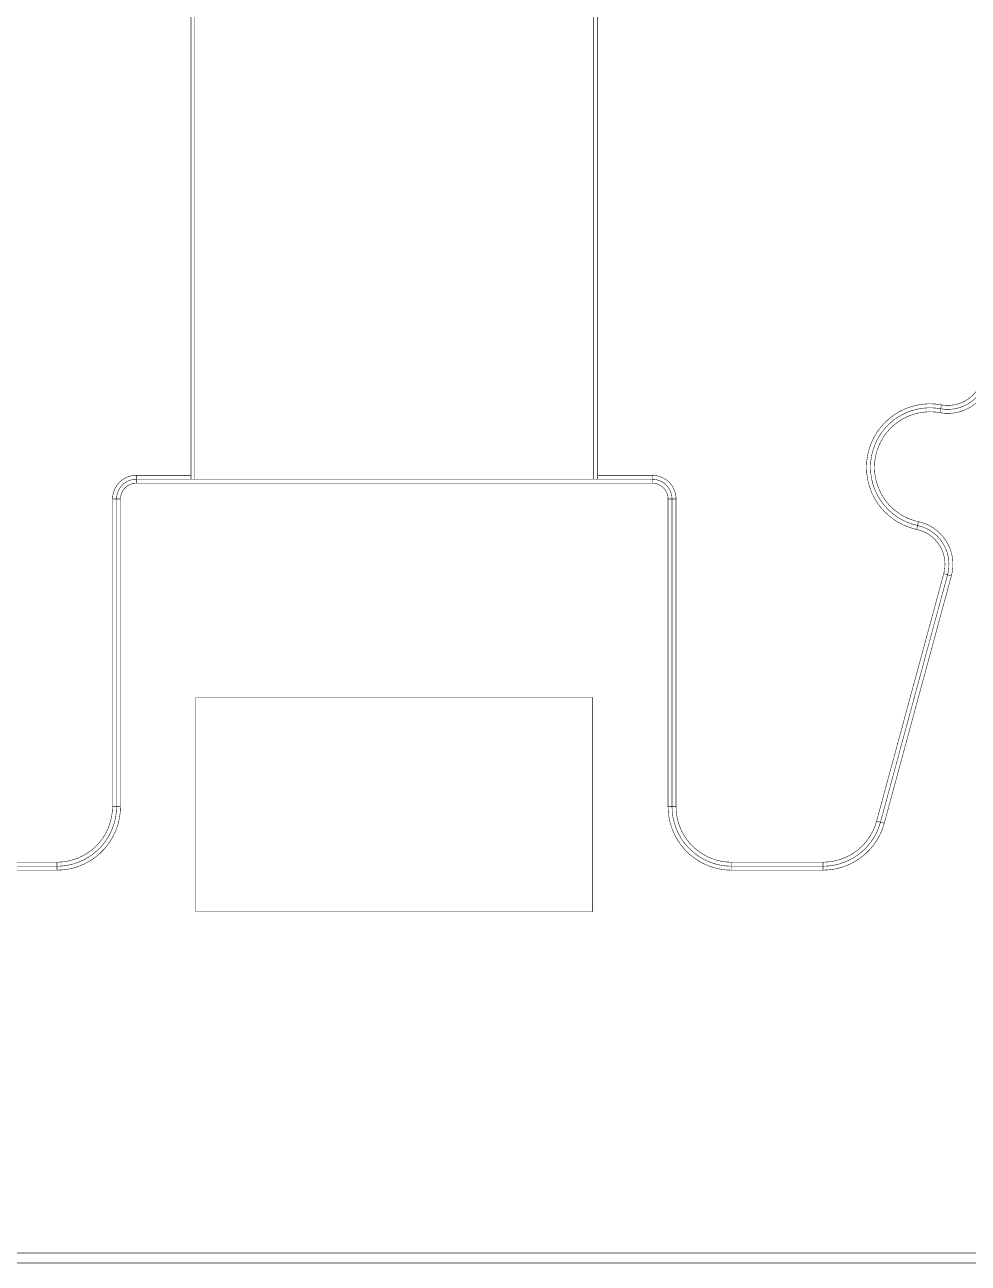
# Model space of a CAD drawing. Header units: inches. Extents: x 0 to 35.2, y -0.7 to 15.9.
# Drawn here: x 23.696 to 24.632, y 2.461 to 3.69 of the extents above; entities that cross this region are included whole.
import ezdxf

# ---------------------------------------------------------------- set-up
doc = ezdxf.new("R2010")
doc.units = ezdxf.units.IN
doc.header["$MEASUREMENT"] = 0
doc.layers.add('Dimensions', color=6, linetype='Continuous')

msp = doc.modelspace()

# ---------------------------------------------------------------- linework, layer by layer
at = {"layer": 'Dimensions'}
for points in [[(23.8608, 3.2428, 0.0005, 0.0005, 0), (23.8608, 4.8098, 0.0005, 0.0005, 0)], [(23.8647, 3.2389, 0.0005, 0.0005, 0), (23.8647, 4.8098, 0.0005, 0.0005, 0)], [(24.2604, 3.2389, 0.0005, 0.0005, 0), (24.2604, 4.8098, 0.0005, 0.0005, 0)], [(24.2643, 3.2428, 0.0005, 0.0005, 0), (24.2643, 4.8098, 0.0005, 0.0005, 0)], [(24.6551, 3.3475, 0.0005, 0.0005, -0.468273), (24.604, 3.3049, 0.0005, 0.0005, 0)], [(24.6511, 3.3475, 0.0005, 0.0005, -0.468273), (24.6047, 3.3088, 0.0005, 0.0005, 0)], [(24.6472, 3.3475, 0.0005, 0.0005, -0.468273), (24.6054, 3.3127, 0.0005, 0.0005, 0)], [(24.5809, 3.1891, 0.0005, 0.0005, -0.985528), (24.6054, 3.3127, 0.0005, 0.0005, 0)], [(24.5817, 3.193, 0.0005, 0.0005, -0.985528), (24.6047, 3.3088, 0.0005, 0.0005, 0)], [(24.5826, 3.1968, 0.0005, 0.0005, -0.985528), (24.604, 3.3049, 0.0005, 0.0005, 0)], [(24.604, 3.3049, 0.0005, 0.0005, 0), (24.6047, 3.3088, 0.0005, 0.0005, 0)], [(24.6047, 3.3088, 0.0005, 0.0005, 0), (24.6054, 3.3127, 0.0005, 0.0005, 0)], [(23.783, 3.2192, 0.0005, 0.0005, -0.414214), (23.8067, 3.2428, 0.0005, 0.0005, 0)], [(23.787, 3.2192, 0.0005, 0.0005, -0.414214), (23.8067, 3.2389, 0.0005, 0.0005, 0)], [(23.7909, 3.2192, 0.0005, 0.0005, -0.414214), (23.8067, 3.235, 0.0005, 0.0005, 0)], [(23.8067, 3.2389, 0.0005, 0.0005, 0), (23.8067, 3.2428, 0.0005, 0.0005, 0)], [(23.8067, 3.2428, 0.0005, 0.0005, 0), (23.8608, 3.2428, 0.0005, 0.0005, 0)], [(23.8067, 3.235, 0.0005, 0.0005, 0), (23.8067, 3.2389, 0.0005, 0.0005, 0)], [(23.8067, 3.2389, 0.0005, 0.0005, 0), (24.3185, 3.2389, 0.0005, 0.0005, 0)], [(23.8067, 3.235, 0.0005, 0.0005, 0), (24.3185, 3.235, 0.0005, 0.0005, 0)], [(23.8608, 3.2389, 0.0005, 0.0005, 0), (23.8608, 3.2428, 0.0005, 0.0005, 0)], [(24.2643, 3.2428, 0.0005, 0.0005, 0), (24.3185, 3.2428, 0.0005, 0.0005, 0)], [(24.2643, 3.2389, 0.0005, 0.0005, 0), (24.2643, 3.2428, 0.0005, 0.0005, 0)], [(24.3185, 3.2389, 0.0005, 0.0005, 0), (24.3185, 3.2428, 0.0005, 0.0005, 0)], [(24.3185, 3.2428, 0.0005, 0.0005, -0.414214), (24.3421, 3.2192, 0.0005, 0.0005, 0)], [(24.3185, 3.235, 0.0005, 0.0005, 0), (24.3185, 3.2389, 0.0005, 0.0005, 0)], [(24.3185, 3.2389, 0.0005, 0.0005, -0.414214), (24.3381, 3.2192, 0.0005, 0.0005, 0)], [(24.3185, 3.235, 0.0005, 0.0005, -0.414214), (24.3342, 3.2192, 0.0005, 0.0005, 0)], [(23.783, 2.9141, 0.0005, 0.0005, 0), (23.783, 3.2192, 0.0005, 0.0005, 0)], [(23.783, 3.2192, 0.0005, 0.0005, 0), (23.787, 3.2192, 0.0005, 0.0005, 0)], [(23.787, 2.9141, 0.0005, 0.0005, 0), (23.787, 3.2192, 0.0005, 0.0005, 0)], [(23.787, 3.2192, 0.0005, 0.0005, 0), (23.7909, 3.2192, 0.0005, 0.0005, 0)], [(23.7909, 2.9141, 0.0005, 0.0005, 0), (23.7909, 3.2192, 0.0005, 0.0005, 0)], [(24.3342, 2.9141, 0.0005, 0.0005, 0), (24.3342, 3.2192, 0.0005, 0.0005, 0)], [(24.3342, 3.2192, 0.0005, 0.0005, 0), (24.3381, 3.2192, 0.0005, 0.0005, 0)], [(24.3381, 2.9141, 0.0005, 0.0005, 0), (24.3381, 3.2192, 0.0005, 0.0005, 0)], [(24.3381, 3.2192, 0.0005, 0.0005, 0), (24.3421, 3.2192, 0.0005, 0.0005, 0)], [(24.3421, 2.9141, 0.0005, 0.0005, 0), (24.3421, 3.2192, 0.0005, 0.0005, 0)], [(24.5817, 3.193, 0.0005, 0.0005, 0), (24.5826, 3.1968, 0.0005, 0.0005, 0)], [(24.5826, 3.1968, 0.0005, 0.0005, -0.430405), (24.6153, 3.1431, 0.0005, 0.0005, 0)], [(24.5809, 3.1891, 0.0005, 0.0005, 0), (24.5817, 3.193, 0.0005, 0.0005, 0)], [(24.5809, 3.1891, 0.0005, 0.0005, -0.430405), (24.6077, 3.1452, 0.0005, 0.0005, 0)], [(24.5817, 3.193, 0.0005, 0.0005, -0.430405), (24.6115, 3.1441, 0.0005, 0.0005, 0)], [(24.5411, 2.8997, 0.0005, 0.0005, 0), (24.6077, 3.1452, 0.0005, 0.0005, 0)], [(24.6077, 3.1452, 0.0005, 0.0005, 0), (24.6115, 3.1441, 0.0005, 0.0005, 0)], [(24.5449, 2.8986, 0.0005, 0.0005, 0), (24.6115, 3.1441, 0.0005, 0.0005, 0)], [(24.5487, 2.8976, 0.0005, 0.0005, 0), (24.6153, 3.1431, 0.0005, 0.0005, 0)], [(24.6115, 3.1441, 0.0005, 0.0005, 0), (24.6153, 3.1431, 0.0005, 0.0005, 0)], [(23.8657, 3.0224, 0.0005, 0.0005, 0), (24.2594, 3.0224, 0.0005, 0.0005, 0)], [(23.8657, 2.8098, 0.0005, 0.0005, 0), (23.8657, 3.0224, 0.0005, 0.0005, 0)], [(24.2594, 2.8098, 0.0005, 0.0005, 0), (24.2594, 3.0224, 0.0005, 0.0005, 0)], [(23.7909, 2.9141, 0.0005, 0.0005, -0.414214), (23.7279, 2.8511, 0.0005, 0.0005, 0)], [(23.787, 2.9141, 0.0005, 0.0005, -0.414214), (23.7279, 2.855, 0.0005, 0.0005, 0)], [(23.783, 2.9141, 0.0005, 0.0005, -0.414214), (23.7279, 2.859, 0.0005, 0.0005, 0)], [(23.783, 2.9141, 0.0005, 0.0005, 0), (23.787, 2.9141, 0.0005, 0.0005, 0)], [(23.787, 2.9141, 0.0005, 0.0005, 0), (23.7909, 2.9141, 0.0005, 0.0005, 0)], [(24.3342, 2.9141, 0.0005, 0.0005, 0), (24.3381, 2.9141, 0.0005, 0.0005, 0)], [(24.3972, 2.8511, 0.0005, 0.0005, -0.414214), (24.3342, 2.9141, 0.0005, 0.0005, 0)], [(24.3381, 2.9141, 0.0005, 0.0005, 0), (24.3421, 2.9141, 0.0005, 0.0005, 0)], [(24.3972, 2.855, 0.0005, 0.0005, -0.414214), (24.3381, 2.9141, 0.0005, 0.0005, 0)], [(24.3972, 2.859, 0.0005, 0.0005, -0.414214), (24.3421, 2.9141, 0.0005, 0.0005, 0)], [(24.5411, 2.8997, 0.0005, 0.0005, -0.338533), (24.4879, 2.859, 0.0005, 0.0005, 0)], [(24.5411, 2.8997, 0.0005, 0.0005, 0), (24.5449, 2.8986, 0.0005, 0.0005, 0)], [(24.5449, 2.8986, 0.0005, 0.0005, -0.338533), (24.4879, 2.855, 0.0005, 0.0005, 0)], [(24.5487, 2.8976, 0.0005, 0.0005, -0.338533), (24.4879, 2.8511, 0.0005, 0.0005, 0)], [(24.5449, 2.8986, 0.0005, 0.0005, 0), (24.5487, 2.8976, 0.0005, 0.0005, 0)], [(23.6372, 2.859, 0.0005, 0.0005, 0), (23.7279, 2.859, 0.0005, 0.0005, 0)], [(23.6372, 2.855, 0.0005, 0.0005, 0), (23.7279, 2.855, 0.0005, 0.0005, 0)], [(23.6372, 2.8511, 0.0005, 0.0005, 0), (23.7279, 2.8511, 0.0005, 0.0005, 0)], [(23.7279, 2.855, 0.0005, 0.0005, 0), (23.7279, 2.859, 0.0005, 0.0005, 0)], [(23.7279, 2.8511, 0.0005, 0.0005, 0), (23.7279, 2.855, 0.0005, 0.0005, 0)], [(24.3972, 2.855, 0.0005, 0.0005, 0), (24.3972, 2.859, 0.0005, 0.0005, 0)], [(24.3972, 2.859, 0.0005, 0.0005, 0), (24.4879, 2.859, 0.0005, 0.0005, 0)], [(24.3972, 2.855, 0.0005, 0.0005, 0), (24.4879, 2.855, 0.0005, 0.0005, 0)], [(24.3972, 2.8511, 0.0005, 0.0005, 0), (24.3972, 2.855, 0.0005, 0.0005, 0)], [(24.3972, 2.8511, 0.0005, 0.0005, 0), (24.4879, 2.8511, 0.0005, 0.0005, 0)], [(24.4879, 2.855, 0.0005, 0.0005, 0), (24.4879, 2.859, 0.0005, 0.0005, 0)], [(24.4879, 2.8511, 0.0005, 0.0005, 0), (24.4879, 2.855, 0.0005, 0.0005, 0)], [(23.8657, 2.8098, 0.0005, 0.0005, 0), (24.2594, 2.8098, 0.0005, 0.0005, 0)], [(22.4031, 2.4713, 0.0005, 0.0005, 0), (25.722, 2.4713, 0.0005, 0.0005, 0)], [(23.2122, 2.4614, 0.0005, 0.0005, 0), (24.913, 2.4614, 0.0005, 0.0005, 0)]]:
    msp.add_lwpolyline(points, format="xyseb", dxfattribs=at)
for points in [[(24.6039, 3.3049, 0.00025, 0.00025, 1), (24.6041, 3.3049, 0.00025, 0.00025, 1)], [(24.6039, 3.3049, 0.00025, 0.00025, 1), (24.6041, 3.3049, 0.00025, 0.00025, 1)], [(24.6039, 3.3049, 0.00025, 0.00025, 1), (24.6041, 3.3049, 0.00025, 0.00025, 1)], [(24.6046, 3.3088, 0.00025, 0.00025, 1), (24.6048, 3.3088, 0.00025, 0.00025, 1)], [(24.6046, 3.3088, 0.00025, 0.00025, 1), (24.6048, 3.3088, 0.00025, 0.00025, 1)], [(24.6046, 3.3088, 0.00025, 0.00025, 1), (24.6048, 3.3088, 0.00025, 0.00025, 1)], [(24.6046, 3.3088, 0.00025, 0.00025, 1), (24.6048, 3.3088, 0.00025, 0.00025, 1)], [(24.6053, 3.3127, 0.00025, 0.00025, 1), (24.6055, 3.3127, 0.00025, 0.00025, 1)], [(24.6053, 3.3127, 0.00025, 0.00025, 1), (24.6055, 3.3127, 0.00025, 0.00025, 1)], [(24.6053, 3.3127, 0.00025, 0.00025, 1), (24.6055, 3.3127, 0.00025, 0.00025, 1)], [(23.8065, 3.2428, 0.00025, 0.00025, 1), (23.8068, 3.2428, 0.00025, 0.00025, 1)], [(23.8065, 3.2428, 0.00025, 0.00025, 1), (23.8068, 3.2428, 0.00025, 0.00025, 1)], [(23.8065, 3.2428, 0.00025, 0.00025, 1), (23.8068, 3.2428, 0.00025, 0.00025, 1)], [(23.8065, 3.2389, 0.00025, 0.00025, 1), (23.8068, 3.2389, 0.00025, 0.00025, 1)], [(23.8065, 3.2389, 0.00025, 0.00025, 1), (23.8068, 3.2389, 0.00025, 0.00025, 1)], [(23.8065, 3.2389, 0.00025, 0.00025, 1), (23.8068, 3.2389, 0.00025, 0.00025, 1)], [(23.8065, 3.2389, 0.00025, 0.00025, 1), (23.8068, 3.2389, 0.00025, 0.00025, 1)], [(23.8065, 3.235, 0.00025, 0.00025, 1), (23.8068, 3.235, 0.00025, 0.00025, 1)], [(23.8065, 3.235, 0.00025, 0.00025, 1), (23.8068, 3.235, 0.00025, 0.00025, 1)], [(23.8065, 3.235, 0.00025, 0.00025, 1), (23.8068, 3.235, 0.00025, 0.00025, 1)], [(23.8607, 3.2428, 0.00025, 0.00025, 1), (23.8609, 3.2428, 0.00025, 0.00025, 1)], [(23.8607, 3.2428, 0.00025, 0.00025, 1), (23.8609, 3.2428, 0.00025, 0.00025, 1)], [(23.8607, 3.2428, 0.00025, 0.00025, 1), (23.8609, 3.2428, 0.00025, 0.00025, 1)], [(23.8607, 3.2389, 0.00025, 0.00025, 1), (23.8609, 3.2389, 0.00025, 0.00025, 1)], [(23.8646, 3.2389, 0.00025, 0.00025, 1), (23.8648, 3.2389, 0.00025, 0.00025, 1)], [(24.2603, 3.2389, 0.00025, 0.00025, 1), (24.2605, 3.2389, 0.00025, 0.00025, 1)], [(24.2642, 3.2428, 0.00025, 0.00025, 1), (24.2645, 3.2428, 0.00025, 0.00025, 1)], [(24.2642, 3.2428, 0.00025, 0.00025, 1), (24.2645, 3.2428, 0.00025, 0.00025, 1)], [(24.2642, 3.2428, 0.00025, 0.00025, 1), (24.2645, 3.2428, 0.00025, 0.00025, 1)], [(24.2642, 3.2389, 0.00025, 0.00025, 1), (24.2645, 3.2389, 0.00025, 0.00025, 1)], [(24.3183, 3.2428, 0.00025, 0.00025, 1), (24.3186, 3.2428, 0.00025, 0.00025, 1)], [(24.3183, 3.2428, 0.00025, 0.00025, 1), (24.3186, 3.2428, 0.00025, 0.00025, 1)], [(24.3183, 3.2428, 0.00025, 0.00025, 1), (24.3186, 3.2428, 0.00025, 0.00025, 1)], [(24.3183, 3.2389, 0.00025, 0.00025, 1), (24.3186, 3.2389, 0.00025, 0.00025, 1)], [(24.3183, 3.2389, 0.00025, 0.00025, 1), (24.3186, 3.2389, 0.00025, 0.00025, 1)], [(24.3183, 3.2389, 0.00025, 0.00025, 1), (24.3186, 3.2389, 0.00025, 0.00025, 1)], [(24.3183, 3.2389, 0.00025, 0.00025, 1), (24.3186, 3.2389, 0.00025, 0.00025, 1)], [(24.3183, 3.235, 0.00025, 0.00025, 1), (24.3186, 3.235, 0.00025, 0.00025, 1)], [(24.3183, 3.235, 0.00025, 0.00025, 1), (24.3186, 3.235, 0.00025, 0.00025, 1)], [(24.3183, 3.235, 0.00025, 0.00025, 1), (24.3186, 3.235, 0.00025, 0.00025, 1)], [(23.7829, 3.2192, 0.00025, 0.00025, 1), (23.7832, 3.2192, 0.00025, 0.00025, 1)], [(23.7829, 3.2192, 0.00025, 0.00025, 1), (23.7832, 3.2192, 0.00025, 0.00025, 1)], [(23.7829, 3.2192, 0.00025, 0.00025, 1), (23.7832, 3.2192, 0.00025, 0.00025, 1)], [(23.7868, 3.2192, 0.00025, 0.00025, 1), (23.7871, 3.2192, 0.00025, 0.00025, 1)], [(23.7868, 3.2192, 0.00025, 0.00025, 1), (23.7871, 3.2192, 0.00025, 0.00025, 1)], [(23.7868, 3.2192, 0.00025, 0.00025, 1), (23.7871, 3.2192, 0.00025, 0.00025, 1)], [(23.7868, 3.2192, 0.00025, 0.00025, 1), (23.7871, 3.2192, 0.00025, 0.00025, 1)], [(23.7908, 3.2192, 0.00025, 0.00025, 1), (23.791, 3.2192, 0.00025, 0.00025, 1)], [(23.7908, 3.2192, 0.00025, 0.00025, 1), (23.791, 3.2192, 0.00025, 0.00025, 1)], [(23.7908, 3.2192, 0.00025, 0.00025, 1), (23.791, 3.2192, 0.00025, 0.00025, 1)], [(24.3341, 3.2192, 0.00025, 0.00025, 1), (24.3343, 3.2192, 0.00025, 0.00025, 1)], [(24.3341, 3.2192, 0.00025, 0.00025, 1), (24.3343, 3.2192, 0.00025, 0.00025, 1)], [(24.3341, 3.2192, 0.00025, 0.00025, 1), (24.3343, 3.2192, 0.00025, 0.00025, 1)], [(24.338, 3.2192, 0.00025, 0.00025, 1), (24.3383, 3.2192, 0.00025, 0.00025, 1)], [(24.338, 3.2192, 0.00025, 0.00025, 1), (24.3383, 3.2192, 0.00025, 0.00025, 1)], [(24.338, 3.2192, 0.00025, 0.00025, 1), (24.3383, 3.2192, 0.00025, 0.00025, 1)], [(24.338, 3.2192, 0.00025, 0.00025, 1), (24.3383, 3.2192, 0.00025, 0.00025, 1)], [(24.342, 3.2192, 0.00025, 0.00025, 1), (24.3422, 3.2192, 0.00025, 0.00025, 1)], [(24.342, 3.2192, 0.00025, 0.00025, 1), (24.3422, 3.2192, 0.00025, 0.00025, 1)], [(24.342, 3.2192, 0.00025, 0.00025, 1), (24.3422, 3.2192, 0.00025, 0.00025, 1)], [(24.5824, 3.1968, 0.00025, 0.00025, 1), (24.5827, 3.1968, 0.00025, 0.00025, 1)], [(24.5824, 3.1968, 0.00025, 0.00025, 1), (24.5827, 3.1968, 0.00025, 0.00025, 1)], [(24.5824, 3.1968, 0.00025, 0.00025, 1), (24.5827, 3.1968, 0.00025, 0.00025, 1)], [(24.5808, 3.1891, 0.00025, 0.00025, 1), (24.581, 3.1891, 0.00025, 0.00025, 1)], [(24.5808, 3.1891, 0.00025, 0.00025, 1), (24.581, 3.1891, 0.00025, 0.00025, 1)], [(24.5808, 3.1891, 0.00025, 0.00025, 1), (24.581, 3.1891, 0.00025, 0.00025, 1)], [(24.5816, 3.193, 0.00025, 0.00025, 1), (24.5819, 3.193, 0.00025, 0.00025, 1)], [(24.5816, 3.193, 0.00025, 0.00025, 1), (24.5819, 3.193, 0.00025, 0.00025, 1)], [(24.5816, 3.193, 0.00025, 0.00025, 1), (24.5819, 3.193, 0.00025, 0.00025, 1)], [(24.5816, 3.193, 0.00025, 0.00025, 1), (24.5819, 3.193, 0.00025, 0.00025, 1)], [(24.6076, 3.1452, 0.00025, 0.00025, 1), (24.6078, 3.1452, 0.00025, 0.00025, 1)], [(24.6076, 3.1452, 0.00025, 0.00025, 1), (24.6078, 3.1452, 0.00025, 0.00025, 1)], [(24.6076, 3.1452, 0.00025, 0.00025, 1), (24.6078, 3.1452, 0.00025, 0.00025, 1)], [(24.6114, 3.1441, 0.00025, 0.00025, 1), (24.6116, 3.1441, 0.00025, 0.00025, 1)], [(24.6114, 3.1441, 0.00025, 0.00025, 1), (24.6116, 3.1441, 0.00025, 0.00025, 1)], [(24.6114, 3.1441, 0.00025, 0.00025, 1), (24.6116, 3.1441, 0.00025, 0.00025, 1)], [(24.6114, 3.1441, 0.00025, 0.00025, 1), (24.6116, 3.1441, 0.00025, 0.00025, 1)], [(24.6152, 3.1431, 0.00025, 0.00025, 1), (24.6154, 3.1431, 0.00025, 0.00025, 1)], [(24.6152, 3.1431, 0.00025, 0.00025, 1), (24.6154, 3.1431, 0.00025, 0.00025, 1)], [(24.6152, 3.1431, 0.00025, 0.00025, 1), (24.6154, 3.1431, 0.00025, 0.00025, 1)], [(23.8656, 3.0224, 0.00025, 0.00025, 1), (23.8658, 3.0224, 0.00025, 0.00025, 1)], [(23.8656, 3.0224, 0.00025, 0.00025, 1), (23.8658, 3.0224, 0.00025, 0.00025, 1)], [(24.2593, 3.0224, 0.00025, 0.00025, 1), (24.2595, 3.0224, 0.00025, 0.00025, 1)], [(24.2593, 3.0224, 0.00025, 0.00025, 1), (24.2595, 3.0224, 0.00025, 0.00025, 1)], [(23.7829, 2.9141, 0.00025, 0.00025, 1), (23.7832, 2.9141, 0.00025, 0.00025, 1)], [(23.7829, 2.9141, 0.00025, 0.00025, 1), (23.7832, 2.9141, 0.00025, 0.00025, 1)], [(23.7829, 2.9141, 0.00025, 0.00025, 1), (23.7832, 2.9141, 0.00025, 0.00025, 1)], [(23.7868, 2.9141, 0.00025, 0.00025, 1), (23.7871, 2.9141, 0.00025, 0.00025, 1)], [(23.7868, 2.9141, 0.00025, 0.00025, 1), (23.7871, 2.9141, 0.00025, 0.00025, 1)], [(23.7868, 2.9141, 0.00025, 0.00025, 1), (23.7871, 2.9141, 0.00025, 0.00025, 1)], [(23.7868, 2.9141, 0.00025, 0.00025, 1), (23.7871, 2.9141, 0.00025, 0.00025, 1)], [(23.7908, 2.9141, 0.00025, 0.00025, 1), (23.791, 2.9141, 0.00025, 0.00025, 1)], [(23.7908, 2.9141, 0.00025, 0.00025, 1), (23.791, 2.9141, 0.00025, 0.00025, 1)], [(23.7908, 2.9141, 0.00025, 0.00025, 1), (23.791, 2.9141, 0.00025, 0.00025, 1)], [(24.3341, 2.9141, 0.00025, 0.00025, 1), (24.3343, 2.9141, 0.00025, 0.00025, 1)], [(24.3341, 2.9141, 0.00025, 0.00025, 1), (24.3343, 2.9141, 0.00025, 0.00025, 1)], [(24.3341, 2.9141, 0.00025, 0.00025, 1), (24.3343, 2.9141, 0.00025, 0.00025, 1)], [(24.338, 2.9141, 0.00025, 0.00025, 1), (24.3383, 2.9141, 0.00025, 0.00025, 1)], [(24.338, 2.9141, 0.00025, 0.00025, 1), (24.3383, 2.9141, 0.00025, 0.00025, 1)], [(24.338, 2.9141, 0.00025, 0.00025, 1), (24.3383, 2.9141, 0.00025, 0.00025, 1)], [(24.338, 2.9141, 0.00025, 0.00025, 1), (24.3383, 2.9141, 0.00025, 0.00025, 1)], [(24.342, 2.9141, 0.00025, 0.00025, 1), (24.3422, 2.9141, 0.00025, 0.00025, 1)], [(24.342, 2.9141, 0.00025, 0.00025, 1), (24.3422, 2.9141, 0.00025, 0.00025, 1)], [(24.342, 2.9141, 0.00025, 0.00025, 1), (24.3422, 2.9141, 0.00025, 0.00025, 1)], [(24.5409, 2.8997, 0.00025, 0.00025, 1), (24.5412, 2.8997, 0.00025, 0.00025, 1)], [(24.5409, 2.8997, 0.00025, 0.00025, 1), (24.5412, 2.8997, 0.00025, 0.00025, 1)], [(24.5409, 2.8997, 0.00025, 0.00025, 1), (24.5412, 2.8997, 0.00025, 0.00025, 1)], [(24.5447, 2.8986, 0.00025, 0.00025, 1), (24.545, 2.8986, 0.00025, 0.00025, 1)], [(24.5447, 2.8986, 0.00025, 0.00025, 1), (24.545, 2.8986, 0.00025, 0.00025, 1)], [(24.5447, 2.8986, 0.00025, 0.00025, 1), (24.545, 2.8986, 0.00025, 0.00025, 1)], [(24.5447, 2.8986, 0.00025, 0.00025, 1), (24.545, 2.8986, 0.00025, 0.00025, 1)], [(24.5485, 2.8976, 0.00025, 0.00025, 1), (24.5488, 2.8976, 0.00025, 0.00025, 1)], [(24.5485, 2.8976, 0.00025, 0.00025, 1), (24.5488, 2.8976, 0.00025, 0.00025, 1)], [(24.5485, 2.8976, 0.00025, 0.00025, 1), (24.5488, 2.8976, 0.00025, 0.00025, 1)], [(23.7278, 2.859, 0.00025, 0.00025, 1), (23.728, 2.859, 0.00025, 0.00025, 1)], [(23.7278, 2.859, 0.00025, 0.00025, 1), (23.728, 2.859, 0.00025, 0.00025, 1)], [(23.7278, 2.859, 0.00025, 0.00025, 1), (23.728, 2.859, 0.00025, 0.00025, 1)], [(23.7278, 2.855, 0.00025, 0.00025, 1), (23.728, 2.855, 0.00025, 0.00025, 1)], [(23.7278, 2.855, 0.00025, 0.00025, 1), (23.728, 2.855, 0.00025, 0.00025, 1)], [(23.7278, 2.855, 0.00025, 0.00025, 1), (23.728, 2.855, 0.00025, 0.00025, 1)], [(23.7278, 2.855, 0.00025, 0.00025, 1), (23.728, 2.855, 0.00025, 0.00025, 1)], [(23.7278, 2.8511, 0.00025, 0.00025, 1), (23.728, 2.8511, 0.00025, 0.00025, 1)], [(23.7278, 2.8511, 0.00025, 0.00025, 1), (23.728, 2.8511, 0.00025, 0.00025, 1)], [(23.7278, 2.8511, 0.00025, 0.00025, 1), (23.728, 2.8511, 0.00025, 0.00025, 1)], [(24.3971, 2.859, 0.00025, 0.00025, 1), (24.3973, 2.859, 0.00025, 0.00025, 1)], [(24.3971, 2.859, 0.00025, 0.00025, 1), (24.3973, 2.859, 0.00025, 0.00025, 1)], [(24.3971, 2.859, 0.00025, 0.00025, 1), (24.3973, 2.859, 0.00025, 0.00025, 1)], [(24.3971, 2.855, 0.00025, 0.00025, 1), (24.3973, 2.855, 0.00025, 0.00025, 1)], [(24.3971, 2.855, 0.00025, 0.00025, 1), (24.3973, 2.855, 0.00025, 0.00025, 1)], [(24.3971, 2.855, 0.00025, 0.00025, 1), (24.3973, 2.855, 0.00025, 0.00025, 1)], [(24.3971, 2.855, 0.00025, 0.00025, 1), (24.3973, 2.855, 0.00025, 0.00025, 1)], [(24.3971, 2.8511, 0.00025, 0.00025, 1), (24.3973, 2.8511, 0.00025, 0.00025, 1)], [(24.3971, 2.8511, 0.00025, 0.00025, 1), (24.3973, 2.8511, 0.00025, 0.00025, 1)], [(24.3971, 2.8511, 0.00025, 0.00025, 1), (24.3973, 2.8511, 0.00025, 0.00025, 1)], [(24.4877, 2.859, 0.00025, 0.00025, 1), (24.488, 2.859, 0.00025, 0.00025, 1)], [(24.4877, 2.859, 0.00025, 0.00025, 1), (24.488, 2.859, 0.00025, 0.00025, 1)], [(24.4877, 2.859, 0.00025, 0.00025, 1), (24.488, 2.859, 0.00025, 0.00025, 1)], [(24.4877, 2.855, 0.00025, 0.00025, 1), (24.488, 2.855, 0.00025, 0.00025, 1)], [(24.4877, 2.855, 0.00025, 0.00025, 1), (24.488, 2.855, 0.00025, 0.00025, 1)], [(24.4877, 2.855, 0.00025, 0.00025, 1), (24.488, 2.855, 0.00025, 0.00025, 1)], [(24.4877, 2.855, 0.00025, 0.00025, 1), (24.488, 2.855, 0.00025, 0.00025, 1)], [(24.4877, 2.8511, 0.00025, 0.00025, 1), (24.488, 2.8511, 0.00025, 0.00025, 1)], [(24.4877, 2.8511, 0.00025, 0.00025, 1), (24.488, 2.8511, 0.00025, 0.00025, 1)], [(24.4877, 2.8511, 0.00025, 0.00025, 1), (24.488, 2.8511, 0.00025, 0.00025, 1)], [(23.8656, 2.8098, 0.00025, 0.00025, 1), (23.8658, 2.8098, 0.00025, 0.00025, 1)], [(23.8656, 2.8098, 0.00025, 0.00025, 1), (23.8658, 2.8098, 0.00025, 0.00025, 1)], [(24.2593, 2.8098, 0.00025, 0.00025, 1), (24.2595, 2.8098, 0.00025, 0.00025, 1)], [(24.2593, 2.8098, 0.00025, 0.00025, 1), (24.2595, 2.8098, 0.00025, 0.00025, 1)]]:
    msp.add_lwpolyline(points, format="xyseb", close=True, dxfattribs=at)

doc.saveas('drawing.dxf')
